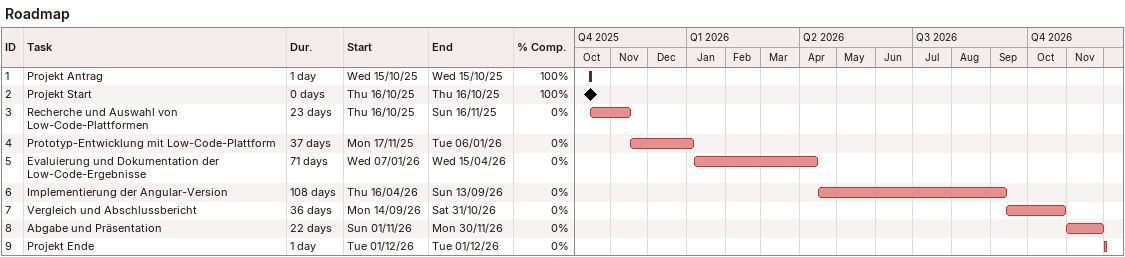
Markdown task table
Roadmap

| ID | Task | Duration | Start | Finish | % complete |
|---|---|---|---|---|---|
| 1 | Projekt Antrag | 1d | 2025-10-15 | 2025-10-15 | 100 |
| 2 | Projekt Start | 0d | 2025-10-16 | 2025-10-16 | 100 |
| 3 | Recherche und Auswahl von Low-Code-Plattformen | 23d | 2025-10-16 | 2025-11-16 | 0 |
| 4 | Prototyp-Entwicklung mit Low-Code-Plattform | 37d | 2025-11-17 | 2026-01-06 | 0 |
| 5 | Evaluierung und Dokumentation der Low-Code-Ergebnisse | 71d | 2026-01-07 | 2026-04-15 | 0 |
| 6 | Implementierung der Angular-Version | 108d | 2026-04-16 | 2026-09-13 | 0 |
| 7 | Vergleich und Abschlussbericht | 36d | 2026-09-14 | 2026-10-31 | 0 |
| 8 | Abgabe und Präsentation | 22d | 2026-11-01 | 2026-11-30 | 0 |
| 9 | Projekt Ende | 1d | 2026-12-01 | 2026-12-01 | 0 |
